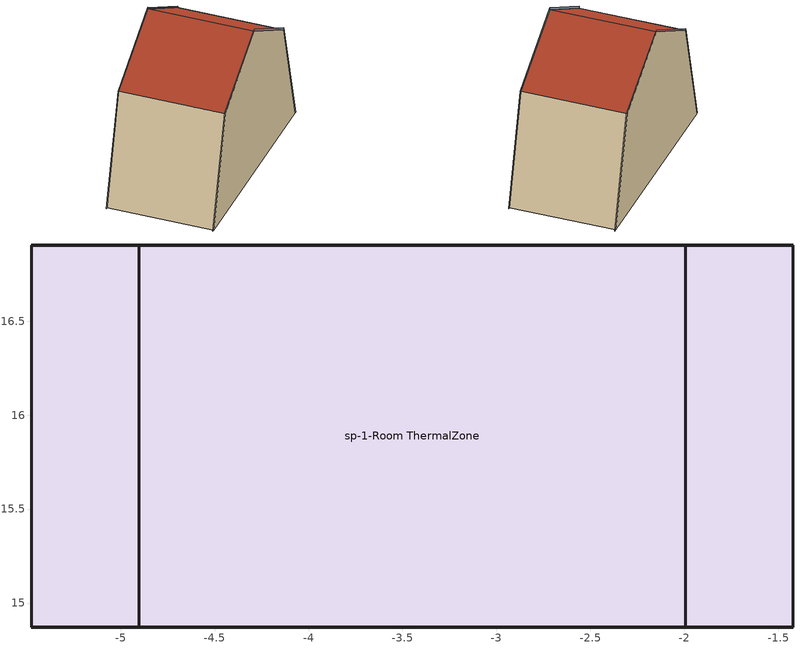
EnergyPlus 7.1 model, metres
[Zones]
sp-1-Room ThermalZone
 floor ground: -1.42,16.91 -1.42,14.87 -5.48,14.87 -5.48,16.91 z0
 wall outside: -3.45,14.87,3 -4.9,14.87,2.14 -5.48,14.87,0 -1.42,14.87,0 -1.99,14.87,2.14; -4.9,16.91,2.14 -5.48,16.91,0 -5.48,14.87,0 -4.9,14.87,2.14; -1.99,14.87,2.14 -1.42,14.87,0 -1.42,16.91,0 -1.99,16.91,2.14; -3.45,16.91,3 -1.99,16.91,2.14 -1.42,16.91,0 -5.48,16.91,0 -4.9,16.91,2.14
 roof outside: -3.45,14.87,3 -1.99,14.87,2.14 -1.99,16.91,2.14 -3.45,16.91,3; -3.45,16.91,3 -4.9,16.91,2.14 -4.9,14.87,2.14 -3.45,14.87,3
shading: -3.45,14.87,3.04 -3.45,14.87,3 -4.9,14.87,2.14 -5.48,14.87,0 -5.51,14.87,0 -4.93,14.87,2.16; -3.45,16.91,3.03 -3.45,16.91,3 -4.9,16.91,2.14 -5.48,16.91,0 -5.51,16.91,0 -4.93,16.91,2.15; -3.45,16.91,3.03 -1.96,16.91,2.15 -1.39,16.91,0 -1.42,16.91,0 -1.99,16.91,2.14 -3.45,16.91,3; -3.45,14.87,3.04 -1.97,14.87,2.16 -1.39,14.87,0 -1.42,14.87,0 -1.99,14.87,2.14 -3.45,14.87,3
[Building]
bldg-1
[Zone]
sp-1-Room ThermalZone
